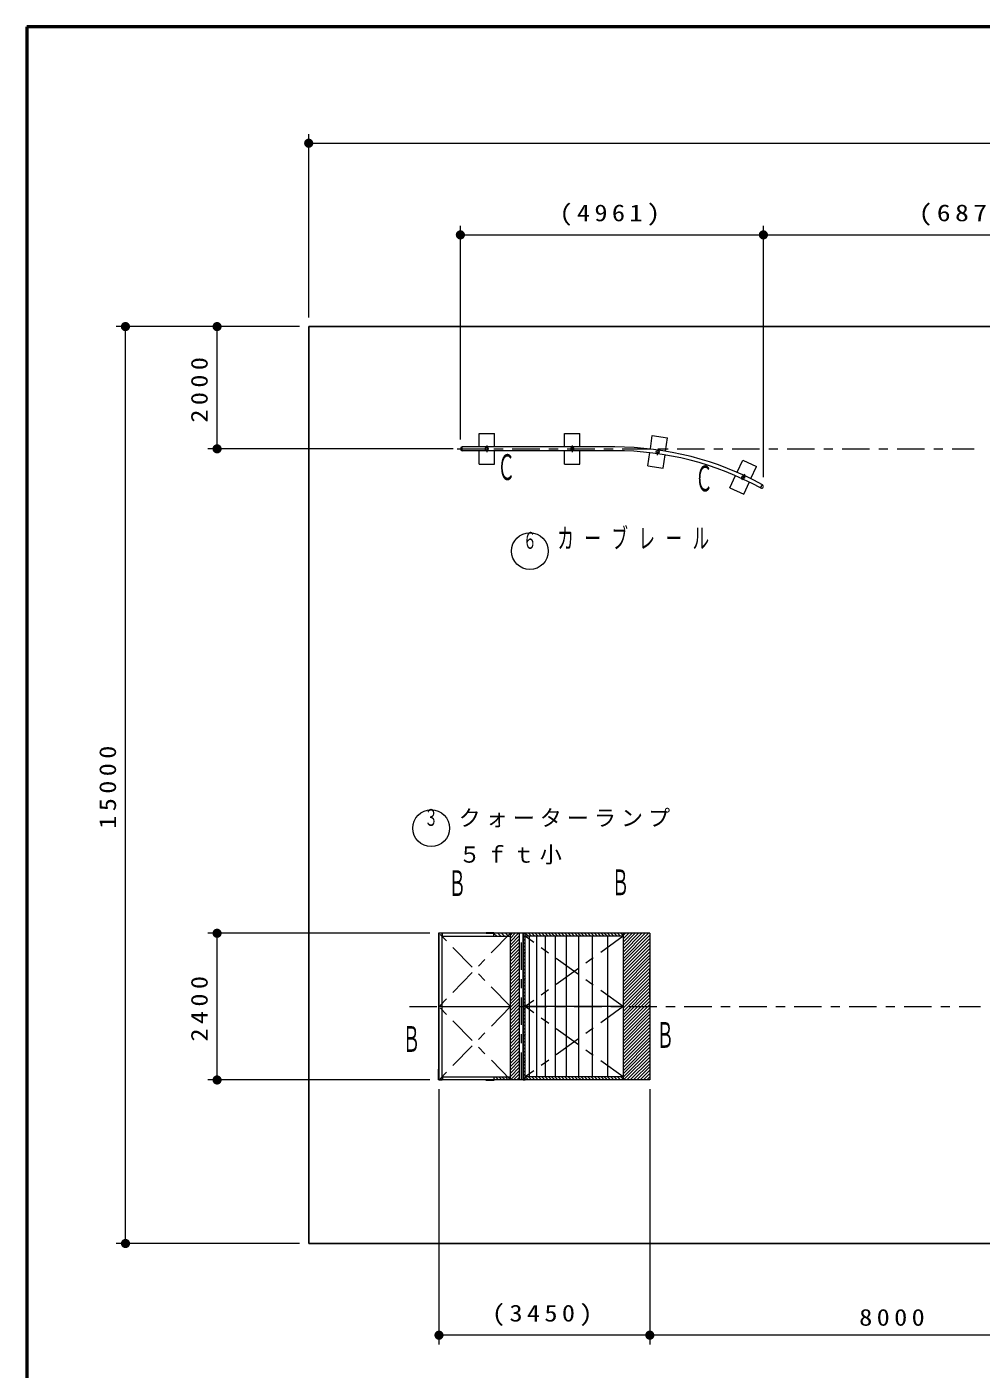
# Model space of a CAD drawing. Units: millimetres on the paper, scale 1:150. Extents: x -385 to 0, y -3 to 267.
# Drawn here: x -385 to -280.8, y 120.6 to 267 of the extents above; entities that cross this region are included whole.
import ezdxf
from ezdxf.enums import TextEntityAlignment as Align

# ---------------------------------------------------------------- set-up
doc = ezdxf.new("R2010")
doc.units = ezdxf.units.MM
doc.linetypes.add('USER2', pattern=[6, 3, -1, 1, -1])
doc.layers.add('1_150', color=7, linetype='Continuous', lineweight=13)
doc.layers.add('NAKAMURA図枠', color=7, linetype='Continuous', lineweight=13)
doc.styles.add('ＭＳ ゴシック', font='')
doc.styles.get('ＭＳ ゴシック').set_extended_font_data('MS Gothic')

# ---------------------------------------------------------------- blocks, each defined once
blk = doc.blocks.new('filled_dot')
at = {"color": 0, "linetype": 'Continuous', "lineweight": -2, "const_width": 1.25}
blk.add_lwpolyline([(-0.625, 0, 1), (0.625, 0, 1)], format="xyb", close=True, dxfattribs=at)

msp = doc.modelspace()

# ---------------------------------------------------------------- linework, layer by layer
at = {"layer": '1_150'}
for p, q in [((-354.236, 235.31), (-354.236, 255.31)), ((-354.236, 254.31), (-87.57, 254.31)), ((-337.682, 221.977), (-337.682, 245.31)), ((-304.612, 217.886), (-304.612, 245.31)), ((-337.682, 244.31), (-304.612, 244.31)), ((-304.612, 244.31), (-258.788, 244.31)), ((-355.236, 234.31), (-375.236, 234.31)), ((-374.236, 134.31), (-374.236, 234.31)), ((-355.236, 234.31), (-365.236, 234.31)), ((-364.236, 220.977), (-364.236, 234.31)), ((-339, 234.31), (-342.917, 234.31)), ((-335.641, 222.644), (-333.975, 222.644)), ((-335.641, 221.179), (-335.641, 222.644)), ((-333.975, 221.179), (-333.975, 222.644)), ((-326.308, 222.644), (-324.641, 222.644)), ((-326.308, 221.179), (-326.308, 222.644)), ((-324.641, 221.179), (-324.641, 222.644)), ((-337.48, 220.775), (-337.48, 221.179)), ((-320.814, 221.179), (-337.48, 221.179)), ((-316.944, 220.965), (-316.739, 222.416)), ((-316.739, 222.416), (-315.089, 222.182)), ((-315.294, 220.732), (-315.089, 222.182)), ((-338.48, 220.977), (-365.236, 220.977)), ((-320.814, 220.775), (-337.48, 220.775)), ((-335.641, 219.31), (-335.641, 220.775)), ((-333.975, 219.31), (-333.975, 220.775)), ((-326.308, 219.31), (-326.308, 220.775)), ((-324.641, 219.31), (-324.641, 220.775)), ((-317.206, 219.115), (-317, 220.566)), ((-315.555, 218.882), (-315.35, 220.332)), ((-307.485, 218.427), (-306.87, 219.757)), ((-306.87, 219.757), (-305.357, 219.057)), ((-335.641, 219.31), (-333.975, 219.31)), ((-326.308, 219.31), (-324.641, 219.31)), ((-317.206, 219.115), (-315.555, 218.882)), ((-305.973, 217.727), (-305.357, 219.057)), ((-308.27, 216.732), (-307.655, 218.061)), ((-308.27, 216.732), (-306.757, 216.032)), ((-306.757, 216.032), (-306.142, 217.361)), ((-304.911, 216.709), (-304.717, 217.063)), ((-341.018, 168.144), (-365.236, 168.144)), ((-364.236, 152.144), (-364.236, 168.144)), ((-340.058, 168.144), (-340.058, 166.977)), ((-340.018, 168.144), (-340.058, 168.144)), ((-340.058, 166.977), (-340.018, 166.977)), ((-340.018, 168.144), (-340.018, 152.144)), ((-339.685, 168.144), (-340.018, 168.144)), ((-340.018, 166.977), (-340.018, 168.144)), ((-340.018, 152.144), (-340.018, 168.144)), ((-317.011, 168.144), (-340.018, 168.144)), ((-339.685, 152.144), (-339.685, 168.144)), ((-334.018, 168.144), (-339.685, 168.144)), ((-339.685, 167.81), (-332.22, 167.81)), ((-339.645, 167.81), (-339.645, 168.144)), ((-334.852, 168.184), (-334.852, 168.144)), ((-334.018, 168.184), (-334.852, 168.184)), ((-334.852, 168.144), (-334.018, 168.144)), ((-334.018, 168.144), (-334.018, 168.184)), ((-334.018, 167.81), (-334.018, 168.144)), ((-333.698, 167.81), (-334.018, 168.131)), ((-333.273, 167.81), (-333.607, 168.144)), ((-332.849, 167.81), (-333.182, 168.144)), ((-332.425, 167.81), (-332.758, 168.144)), ((-332.22, 168.03), (-332.334, 168.144)), ((-332.054, 168.144), (-332.22, 167.978)), ((-331.695, 168.144), (-332.22, 167.618)), ((-331.335, 168.144), (-332.22, 167.259)), ((-332.22, 152.144), (-332.22, 168.144)), ((-331.22, 167.9), (-332.22, 166.9)), ((-331.22, 167.541), (-332.22, 166.541)), ((-331.22, 167.182), (-332.22, 166.182)), ((-331.22, 152.144), (-331.22, 168.144)), ((-330.71, 168.144), (-330.817, 168.037)), ((-330.817, 168.144), (-330.817, 152.144)), ((-330.595, 168.144), (-330.817, 168.144)), ((-330.817, 152.144), (-330.817, 168.144)), ((-330.595, 167.9), (-330.817, 167.678)), ((-330.595, 167.541), (-330.817, 167.319)), ((-330.595, 167.182), (-330.817, 166.96)), ((-330.595, 152.144), (-330.595, 168.144)), ((-330.595, 168.142), (-330.263, 167.81)), ((-319.926, 167.81), (-330.595, 167.81)), ((-330.237, 168.144), (-329.903, 167.81)), ((-330.178, 167.81), (-330.178, 152.477)), ((-329.877, 168.144), (-329.544, 167.81)), ((-329.518, 168.144), (-329.185, 167.81)), ((-329.38, 167.81), (-329.38, 152.477)), ((-329.159, 168.144), (-328.826, 167.81)), ((-328.8, 168.144), (-328.466, 167.81)), ((-328.441, 168.144), (-328.107, 167.81)), ((-328.425, 167.81), (-328.425, 152.477)), ((-328.081, 168.144), (-327.748, 167.81)), ((-327.722, 168.144), (-327.389, 167.81)), ((-327.363, 168.144), (-327.03, 167.81)), ((-327.326, 167.81), (-327.326, 152.477)), ((-327.004, 168.144), (-326.67, 167.81)), ((-326.645, 168.144), (-326.311, 167.81)), ((-326.285, 168.144), (-325.952, 167.81)), ((-326.144, 167.81), (-326.144, 152.477)), ((-325.926, 168.144), (-325.593, 167.81)), ((-325.567, 168.144), (-325.234, 167.81)), ((-325.208, 168.144), (-324.874, 167.81)), ((-324.849, 168.144), (-324.515, 167.81)), ((-324.791, 167.81), (-324.791, 152.477)), ((-324.489, 168.144), (-324.156, 167.81)), ((-324.13, 168.144), (-323.797, 167.81)), ((-323.771, 168.144), (-323.438, 167.81)), ((-323.412, 168.144), (-323.078, 167.81)), ((-323.297, 167.81), (-323.297, 152.477)), ((-323.052, 168.144), (-322.719, 167.81)), ((-322.693, 168.144), (-322.36, 167.81)), ((-322.334, 168.144), (-322.001, 167.81)), ((-321.975, 168.144), (-321.642, 167.81)), ((-321.627, 167.81), (-321.627, 152.477)), ((-321.616, 168.144), (-321.282, 167.81)), ((-321.256, 168.144), (-320.923, 167.81)), ((-320.897, 168.144), (-320.564, 167.81)), ((-320.538, 168.144), (-320.205, 167.81)), ((-320.179, 168.144), (-319.926, 167.891)), ((-319.668, 168.144), (-319.926, 167.885)), ((-319.309, 168.144), (-319.926, 167.526)), ((-318.949, 168.144), (-319.926, 167.167)), ((-318.59, 168.144), (-319.926, 166.808)), ((-318.231, 168.144), (-319.926, 166.449)), ((-317.872, 168.144), (-319.926, 166.089)), ((-317.513, 168.144), (-319.926, 165.73)), ((-317.153, 168.144), (-319.926, 165.371)), ((-319.926, 168.144), (-319.926, 152.144)), ((-317.011, 167.927), (-319.926, 165.012)), ((-317.011, 167.568), (-319.926, 164.653)), ((-317.011, 167.209), (-319.926, 164.293)), ((-317.011, 168.144), (-317.011, 152.144)), ((-331.22, 166.822), (-332.22, 165.822)), ((-331.22, 166.463), (-332.22, 165.463)), ((-331.22, 166.104), (-332.22, 165.104)), ((-331.22, 165.745), (-332.22, 164.745)), ((-330.595, 166.822), (-330.817, 166.6)), ((-330.595, 166.463), (-330.817, 166.241)), ((-330.595, 166.104), (-330.817, 165.882)), ((-330.595, 165.745), (-330.817, 165.523)), ((-317.011, 166.849), (-319.926, 163.934)), ((-317.011, 166.49), (-319.926, 163.575)), ((-317.011, 166.131), (-319.926, 163.216)), ((-317.011, 165.772), (-319.926, 162.857)), ((-331.22, 165.386), (-332.22, 164.386)), ((-331.22, 165.026), (-332.22, 164.026)), ((-331.22, 164.667), (-332.22, 163.667)), ((-331.22, 164.308), (-332.22, 163.308)), ((-330.595, 165.386), (-330.817, 165.164)), ((-330.595, 165.026), (-330.817, 164.804)), ((-330.595, 164.667), (-330.817, 164.445)), ((-330.595, 164.308), (-330.817, 164.086)), ((-317.011, 165.413), (-319.926, 162.497)), ((-317.011, 165.053), (-319.926, 162.138)), ((-317.011, 164.694), (-319.926, 161.779)), ((-317.011, 164.335), (-319.926, 161.42)), ((-317.011, 163.976), (-319.926, 161.061)), ((-317.011, 161.166), (-317.011, 164.163)), ((-331.22, 163.949), (-332.22, 162.949)), ((-331.22, 163.59), (-332.22, 162.59)), ((-331.22, 163.23), (-332.22, 162.23)), ((-331.22, 162.871), (-332.22, 161.871)), ((-331.22, 162.512), (-332.22, 161.512)), ((-330.595, 163.949), (-330.817, 163.727)), ((-330.595, 163.59), (-330.817, 163.367)), ((-330.595, 163.23), (-330.817, 163.008)), ((-330.595, 162.871), (-330.817, 162.649)), ((-330.595, 162.512), (-330.817, 162.29)), ((-317.011, 163.617), (-319.926, 160.701)), ((-317.011, 163.257), (-319.926, 160.342)), ((-317.011, 162.898), (-319.926, 159.983)), ((-317.011, 162.539), (-319.926, 159.624)), ((-331.22, 162.153), (-332.22, 161.153)), ((-331.22, 161.793), (-332.22, 160.793)), ((-331.22, 161.434), (-332.22, 160.434)), ((-331.22, 161.075), (-332.22, 160.075)), ((-330.595, 162.153), (-330.817, 161.931)), ((-330.595, 161.793), (-330.817, 161.571)), ((-330.595, 161.434), (-330.817, 161.212)), ((-330.595, 161.075), (-330.817, 160.853)), ((-317.011, 162.18), (-319.926, 159.264)), ((-317.011, 161.82), (-319.926, 158.905)), ((-317.011, 161.461), (-319.926, 158.546)), ((-317.011, 161.102), (-319.926, 158.187)), ((-340.058, 160.977), (-340.058, 159.31)), ((-340.018, 160.977), (-340.058, 160.977)), ((-340.018, 159.31), (-340.018, 160.977)), ((-339.685, 160.144), (-332.22, 160.144)), ((-331.22, 160.716), (-332.22, 159.716)), ((-331.22, 160.357), (-332.22, 159.357)), ((-331.22, 159.997), (-332.22, 158.997)), ((-331.22, 159.638), (-332.22, 158.638)), ((-330.595, 160.716), (-330.817, 160.494)), ((-330.595, 160.357), (-330.817, 160.135)), ((-319.926, 160.144), (-330.817, 160.144)), ((-330.595, 159.997), (-330.817, 159.775)), ((-330.595, 159.638), (-330.817, 159.416)), ((-317.011, 160.743), (-319.926, 157.828)), ((-317.011, 160.384), (-319.926, 157.468)), ((-317.011, 160.024), (-319.926, 157.109)), ((-317.011, 159.665), (-319.926, 156.75)), ((-340.058, 159.31), (-340.018, 159.31)), ((-331.22, 159.279), (-332.22, 158.279)), ((-331.22, 158.92), (-332.22, 157.92)), ((-331.22, 158.561), (-332.22, 157.561)), ((-331.22, 158.201), (-332.22, 157.201)), ((-330.595, 159.279), (-330.817, 159.057)), ((-330.595, 158.92), (-330.817, 158.698)), ((-330.595, 158.561), (-330.817, 158.339)), ((-330.595, 158.201), (-330.817, 157.979)), ((-317.011, 159.306), (-319.926, 156.391)), ((-317.011, 158.947), (-319.926, 156.032)), ((-317.011, 158.588), (-319.926, 155.672)), ((-317.011, 158.228), (-319.926, 155.313)), ((-331.22, 157.842), (-332.22, 156.842)), ((-331.22, 157.483), (-332.22, 156.483)), ((-331.22, 157.124), (-332.22, 156.124)), ((-331.22, 156.765), (-332.22, 155.765)), ((-330.595, 157.842), (-330.817, 157.62)), ((-330.595, 157.483), (-330.817, 157.261)), ((-330.595, 157.124), (-330.817, 156.902)), ((-330.595, 156.765), (-330.817, 156.542)), ((-317.011, 157.869), (-319.926, 154.954)), ((-317.011, 157.51), (-319.926, 154.595)), ((-317.011, 157.151), (-319.926, 154.236)), ((-317.011, 156.792), (-319.926, 153.876)), ((-331.22, 156.405), (-332.22, 155.405)), ((-331.22, 156.046), (-332.22, 155.046)), ((-331.22, 155.687), (-332.22, 154.687)), ((-331.22, 155.328), (-332.22, 154.328)), ((-330.595, 156.405), (-330.817, 156.183)), ((-330.595, 156.046), (-330.817, 155.824)), ((-330.595, 155.687), (-330.817, 155.465)), ((-330.595, 155.328), (-330.817, 155.106)), ((-317.011, 156.432), (-319.926, 153.517)), ((-317.011, 156.073), (-319.926, 153.158)), ((-317.011, 155.714), (-319.926, 152.799)), ((-317.011, 155.355), (-319.926, 152.439)), ((-340.018, 152.144), (-340.018, 155.108)), ((-331.22, 154.968), (-332.22, 153.968)), ((-331.22, 154.609), (-332.22, 153.609)), ((-331.22, 154.25), (-332.22, 153.25)), ((-331.22, 153.891), (-332.22, 152.891)), ((-330.595, 154.968), (-330.817, 154.746)), ((-330.595, 154.609), (-330.817, 154.387)), ((-330.595, 154.25), (-330.817, 154.028)), ((-330.595, 153.891), (-330.817, 153.669)), ((-317.011, 154.995), (-319.863, 152.144)), ((-317.011, 154.636), (-319.503, 152.144)), ((-317.011, 154.277), (-319.144, 152.144)), ((-317.011, 153.918), (-318.785, 152.144)), ((-340.058, 153.31), (-340.018, 153.31)), ((-340.058, 152.144), (-340.058, 153.31)), ((-340.018, 153.31), (-340.018, 152.144)), ((-339.685, 152.477), (-332.22, 152.477)), ((-339.645, 152.477), (-339.645, 152.144)), ((-334.018, 152.477), (-334.018, 152.144)), ((-333.87, 152.144), (-334.018, 152.292)), ((-333.517, 152.144), (-333.85, 152.477)), ((-333.163, 152.144), (-333.496, 152.477)), ((-332.809, 152.144), (-333.143, 152.477)), ((-332.456, 152.144), (-332.789, 152.477)), ((-332.22, 152.261), (-332.436, 152.477)), ((-331.22, 153.532), (-332.22, 152.532)), ((-331.22, 153.172), (-332.22, 152.172)), ((-331.22, 152.813), (-331.889, 152.144)), ((-331.22, 152.454), (-331.53, 152.144)), ((-330.595, 153.532), (-330.817, 153.31)), ((-330.595, 153.172), (-330.817, 152.95)), ((-330.595, 152.813), (-330.817, 152.591)), ((-330.595, 152.454), (-330.817, 152.232)), ((-319.926, 152.477), (-330.595, 152.477)), ((-330.595, 152.476), (-330.263, 152.144)), ((-330.237, 152.477), (-329.903, 152.144)), ((-329.877, 152.477), (-329.544, 152.144)), ((-329.518, 152.477), (-329.185, 152.144)), ((-329.159, 152.477), (-328.826, 152.144)), ((-328.8, 152.477), (-328.466, 152.144)), ((-328.441, 152.477), (-328.107, 152.144)), ((-328.081, 152.477), (-327.748, 152.144)), ((-327.722, 152.477), (-327.389, 152.144)), ((-327.363, 152.477), (-327.03, 152.144)), ((-327.004, 152.477), (-326.67, 152.144)), ((-326.645, 152.477), (-326.311, 152.144)), ((-326.285, 152.477), (-325.952, 152.144)), ((-325.926, 152.477), (-325.593, 152.144)), ((-325.567, 152.477), (-325.234, 152.144)), ((-325.208, 152.477), (-324.874, 152.144)), ((-324.849, 152.477), (-324.515, 152.144)), ((-324.489, 152.477), (-324.156, 152.144)), ((-324.13, 152.477), (-323.797, 152.144)), ((-323.771, 152.477), (-323.438, 152.144)), ((-323.412, 152.477), (-323.078, 152.144)), ((-323.052, 152.477), (-322.719, 152.144)), ((-322.693, 152.477), (-322.36, 152.144)), ((-322.334, 152.477), (-322.001, 152.144)), ((-321.975, 152.477), (-321.642, 152.144)), ((-321.616, 152.477), (-321.282, 152.144)), ((-321.256, 152.477), (-320.923, 152.144)), ((-320.897, 152.477), (-320.564, 152.144)), ((-320.538, 152.477), (-320.205, 152.144)), ((-320.179, 152.477), (-319.926, 152.224)), ((-317.011, 153.559), (-318.426, 152.144)), ((-317.011, 153.199), (-318.067, 152.144)), ((-317.011, 152.84), (-317.707, 152.144)), ((-317.011, 152.481), (-317.348, 152.144)), ((-341.018, 152.144), (-365.236, 152.144)), ((-340.018, 152.144), (-340.058, 152.144)), ((-340.018, 152.144), (-339.685, 152.144)), ((-317.011, 152.144), (-340.018, 152.144)), ((-340.018, 151.144), (-340.018, 123.31)), ((-334.018, 152.144), (-339.685, 152.144)), ((-334.852, 152.144), (-334.018, 152.144)), ((-334.852, 152.104), (-334.852, 152.144)), ((-334.018, 152.104), (-334.852, 152.104)), ((-334.018, 152.144), (-334.018, 152.104)), ((-330.817, 152.144), (-330.595, 152.144)), ((-317.011, 151.144), (-317.011, 123.31)), ((-355.236, 134.31), (-375.236, 134.31)), ((-317.011, 124.31), (-340.018, 124.31)), ((-263.677, 124.31), (-317.011, 124.31))]:
    msp.add_line(p, q, dxfattribs=at)
at = {"layer": '1_150', "lineweight": 25}
for p, q in [((-87.57, 234.31), (-354.236, 234.31)), ((-354.236, 234.31), (-354.236, 134.31)), ((-354.236, 134.31), (-87.57, 134.31))]:
    msp.add_line(p, q, dxfattribs=at)
at = {"layer": '1_150', "color": 14}
for p, q in [((-334.808, 221.328), (-334.808, 220.626)), ((-325.475, 221.328), (-325.475, 220.626)), ((-316.098, 220.996), (-316.196, 220.301)), ((-306.666, 218.213), (-306.961, 217.576))]:
    msp.add_line(p, q, dxfattribs=at)
at = {"layer": '1_150', "linetype": 'USER2'}
for p, q in [((-338.022, 220.977), (-281.592, 220.977)), ((-332.22, 160.144), (-340.018, 168.144)), ((-332.22, 168.144), (-340.018, 160.144)), ((-331.018, 152.144), (-331.018, 168.144)), ((-319.926, 160.144), (-330.595, 167.81)), ((-319.926, 167.81), (-330.595, 160.144)), ((-343.253, 160.144), (-280.904, 160.144)), ((-332.205, 152.144), (-340.018, 160.144)), ((-332.205, 160.144), (-340.018, 152.144)), ((-319.926, 160.144), (-330.595, 152.477)), ((-319.926, 152.477), (-330.595, 160.144))]:
    msp.add_line(p, q, dxfattribs=at)
at = {"layer": '1_150', "color": 110}
msp.add_line((-339.685, 160.144), (-340.018, 160.144), dxfattribs=at)
msp.add_line((-339.685, 160.144), (-340.018, 160.144), dxfattribs=at)
for centre in [(-334.808, 220.977), (-325.475, 220.977), (-316.147, 220.649), (-306.814, 217.894)]:
    msp.add_circle(centre, 0.162, dxfattribs=at)
at = {"layer": '1_150'}
for centre in [(-330.097, 209.821), (-340.873, 179.603)]:
    msp.add_circle(centre, 2, dxfattribs=at)
for centre, radius, start, end in [((-337.48, 220.977), 0.202, 90, 270), ((-320.814, 187.644), 33.535, 61.315, 90), ((-320.814, 187.644), 33.132, 61.315, 90), ((-304.814, 216.886), 0.202, 241.315, 61.315)]:
    msp.add_arc(centre, radius, start, end, dxfattribs=at)
at = {"layer": 'NAKAMURA図枠', "lineweight": 50}
for p, q in [((-385, 267), (-385, 0)), ((0, 267), (-385, 267))]:
    msp.add_line(p, q, dxfattribs=at)

# ---------------------------------------------------------------- block references
at = {"layer": '1_150', "xscale": 0.4, "yscale": 0.4}
for p in [(-354.236, 254.31), (-337.682, 244.31), (-304.612, 244.31), (-340.018, 124.31), (-317.011, 124.31)]:
    msp.add_blockref('filled_dot', p, dxfattribs=at)
for p, rotation in [((-304.612, 244.31), 180), ((-374.236, 234.31), 270), ((-364.236, 234.31), 270), ((-364.236, 220.977), 90), ((-364.236, 168.144), 270), ((-364.236, 152.144), 90), ((-374.236, 134.31), 90), ((-317.011, 124.31), 180)]:
    msp.add_blockref('filled_dot', p, dxfattribs=dict(at, rotation=rotation))

# ---------------------------------------------------------------- texts
at = {"layer": '1_150', "style": 'ＭＳ ゴシック', "width": 0.5}
for s, p in [('Ｃ', (-333.632, 220.388)), ('Ｃ', (-312.052, 219.155)), ('Ｂ', (-338.991, 175.014)), ('Ｂ', (-321.172, 175.097)), ('Ｂ', (-316.292, 158.461)), ('Ｂ', (-343.982, 158.021))]:
    msp.add_text(s, height=2.815, dxfattribs=at).set_placement(p, align=Align.TOP_LEFT)
at = {"layer": '1_150', "style": 'ＭＳ ゴシック', "width": 0.6}
for s, p in [('６', (-330.097, 211.905)), ('３', (-340.873, 181.686))]:
    msp.add_text(s, height=1.833, dxfattribs=at).set_placement(p, align=Align.TOP_CENTER)
at = {"layer": '1_150', "style": 'ＭＳ ゴシック'}
for s, insert, char_height, attachment_point in [('\\T1.33;\\W1.15;(4961)', (-321.147, 245.31), 1.833, 8), ('\\T1.33;\\W1.2;(6874)', (-281.7, 245.31), 1.833, 8), ('\\T1.64;\\W0.6;\u3000\u3000カーブレール', (-332.997, 212.321), 2.199, 1), ('\\T1.23;\u3000\u3000クォーターランプ', (-343.773, 181.603), 1.76, 1), ('\\T1.23;\u3000\u3000５ｆｔ小', (-343.773, 177.603), 1.76, 1), ('\\T1.33;\\W1.15;(3450)', (-328.514, 125.31), 1.833, 8), ('\\T1.33;\\W1.15;8000', (-290.344, 125.31), 1.833, 8)]:
    msp.add_mtext(s, dxfattribs=dict(at, insert=insert, char_height=char_height, attachment_point=attachment_point))
at = {"layer": '1_150', "char_height": 1.833, "attachment_point": 8, "rotation": 90, "style": 'ＭＳ ゴシック'}
for s, insert in [('\\T1.33;\\W1.15;2000', (-365.236, 227.644)), ('\\T1.33;\\W1.15;15000', (-375.236, 184.31)), ('\\T1.33;\\W1.15;2400', (-365.236, 160.144))]:
    msp.add_mtext(s, dxfattribs=dict(at, insert=insert))

doc.saveas('drawing.dxf')
